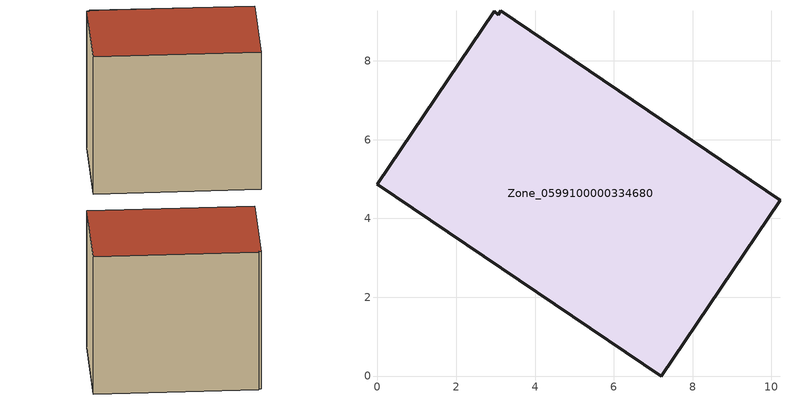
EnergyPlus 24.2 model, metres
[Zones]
Zone_0599100000334680
 floor ground (C_G): 3.13,9.27 10.22,4.46 7.2,0 0,4.87 2.97,9.26 3.06,9.18 z1.49
 wall outside (C_F): 7.2,0 10.22,4.46 3.13,9.27 3.06,9.18 2.97,9.26 0,4.87 7.2,0 z1.49:9.39
 roof outside (C_R): 10.22,4.46 3.13,9.27 3.06,9.18 2.97,9.26 0,4.87 7.2,0 z9.39
[BUILDING]
Pand.0599100000334680: North Axis=0; Terrain=City; Loads Convergence Tolerance Value=0.04; Temperature Convergence Tolerance Value=0.4; Solar Distribution=FullExterior; Maximum Number of Warmup Days=25; Minimum Number of Warmup Days=1
[Site:Location]
Rotterdam.The.Hague.AP_ZH_NLD Design_Conditions: Latitude=51.96; Longitude=4.45; Time Zone=1; Elevation=-4.5
[SITE:GROUNDTEMPERATURE:BUILDINGSURFACE]
18, 18, 18, 18, 18, 18, 18, 18, 18, 18, 18, 18
[MATERIAL] Thermal Absorptance=0.9; Solar Absorptance=0.7; Visible Absorptance=0.7
Name | Roughness | Thickness | Conductivity | Density | Specific Heat
G.TI.1975-1991 | MediumSmooth | 0.15 | 0.288461 | 540 | 1210
F.TI.1975-1991 | Rough | 0.3 | 0.230769 | 1920 | 840
R.TI.1975-1991 | MediumRough | 0.2 | 0.153846 | 1500 | 1000
[CONSTRUCTION]
C_G: G.TI.1975-1991
C_F: F.TI.1975-1991
C_R: R.TI.1975-1991
[ZONE]
Zone_0599100000334680: Type=1; Multiplier=1; Ceiling Height=Autocalculate; Volume=Autocalculate; Floor Area=autocalculate; Part of Total Floor Area=Yes
[ZONEINFILTRATION:DESIGNFLOWRATE]
Infil_Zone_0599100000334680: Zone or ZoneList or Space or SpaceList=Zone_0599100000334680; Schedule=AlwaysOn; Design Flow Rate Calculation Method=Flow/Area; Flow Rate per Floor Area=0.003; Constant Term Coefficient=1; Temperature Term Coefficient=0; Velocity Term Coefficient=0; Velocity Squared Term Coefficient=0
[HVACTEMPLATE:ZONE:IDEALLOADSAIRSYSTEM]
Zone_0599100000334680: Maximum Heating Supply Air Temperature=50; Minimum Cooling Supply Air Temperature=13; Maximum Heating Supply Air Humidity Ratio=0.0156; Minimum Cooling Supply Air Humidity Ratio=0.0077; Heating Limit=NoLimit; Cooling Limit=NoLimit; Dehumidification Control Type=ConstantSensibleHeatRatio; Cooling Sensible Heat Ratio=0.7; Dehumidification Setpoint=60; Humidification Control Type=None; Humidification Setpoint=30; Outdoor Air Method=None; Outdoor Air Flow Rate per Person=0.00944; Outdoor Air Flow Rate per Zone Floor Area=0; Outdoor Air Flow Rate per Zone=0; Demand Controlled Ventilation Type=None; Outdoor Air Economizer Type=NoEconomizer; Heat Recovery Type=None; Sensible Heat Recovery Effectiveness=0.7; Latent Heat Recovery Effectiveness=0.65
[ZONECONTROL:THERMOSTAT]
ThermostatControl_Zone_0599100000334680: Zone or ZoneList=Zone_0599100000334680; Control Type Schedule=DualSetpointControlType; Control 1=Thermostat_Zone_0599100000334680; Temperature Difference Between Cutout And Setpoint=0
[THERMOSTATSETPOINT:DUALSETPOINT]
Thermostat_Zone_0599100000334680: Heating Setpoint Temperature Schedule=HeatingSetpoint_Zone_0599100000334680; Cooling Setpoint Temperature Schedule=CoolingSetpoint_Zone_0599100000334680
[SCHEDULE:COMPACT]
HeatingSetpoint_Zone_0599100000334680: Through: 12/31, For: AllDays, Until: 24:00, 21
CoolingSetpoint_Zone_0599100000334680: Through: 12/31, For: AllDays, Until: 24:00, 24
DualSetpointControlType: Through: 12/31, For: AllDays, Until: 24:00, 4
AlwaysOn: Through: 12/31, For: AllDays, Until: 24:00, 1
